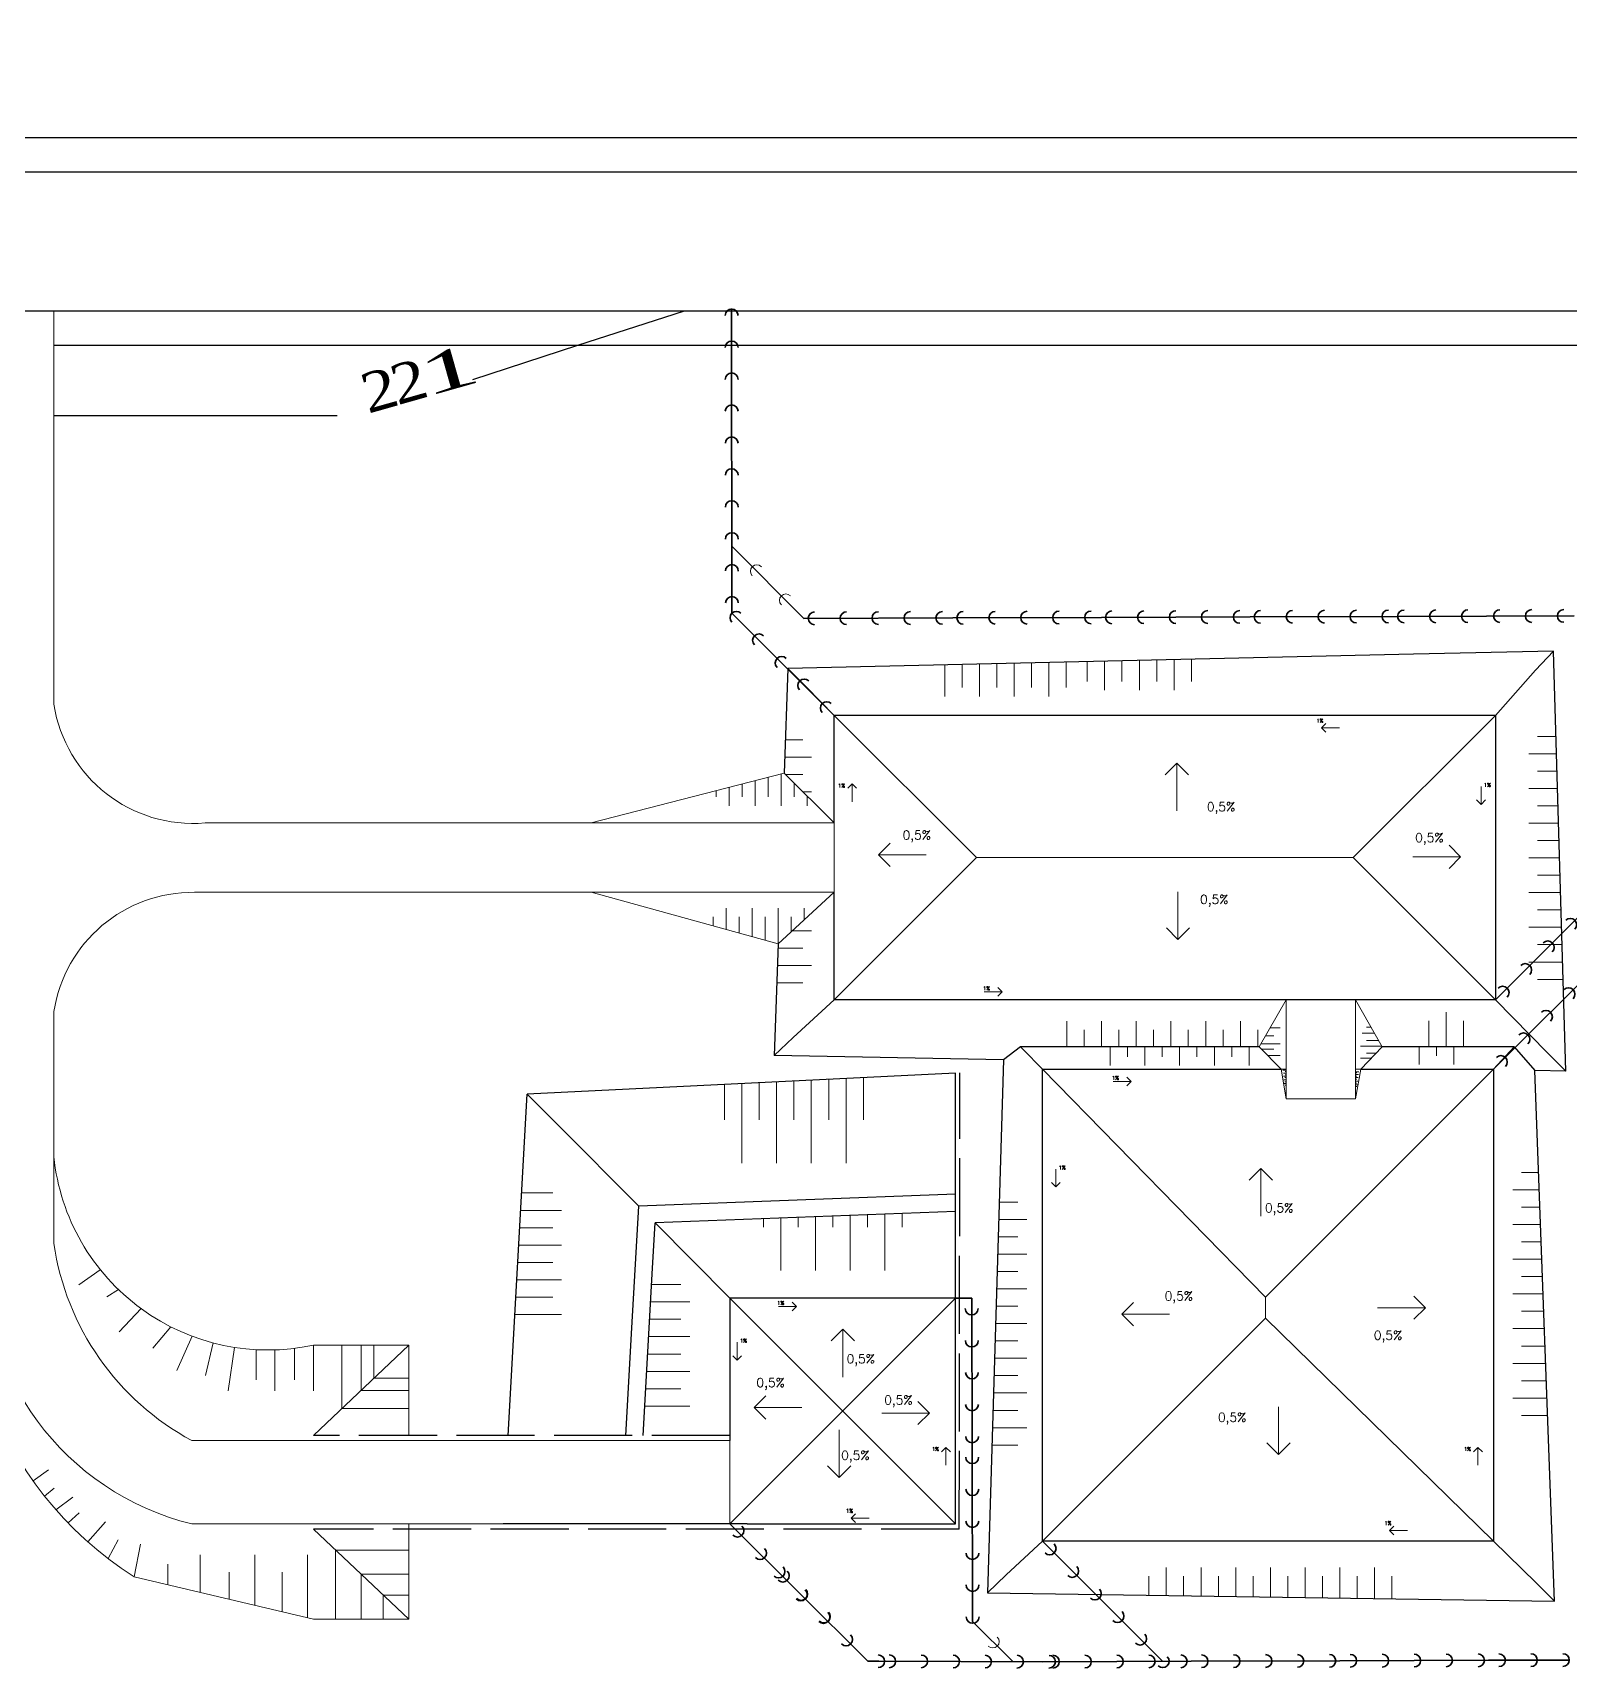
# Model space of a CAD drawing. Header units: millimetres. Extents: x -3518363 to 3223740, y -1530229 to 774657.
# Drawn here: x -2581483 to -2492962, y 197709 to 292089 of the extents above; entities that cross this region are included whole.
import ezdxf

# ---------------------------------------------------------------- set-up
doc = ezdxf.new("R2010")
doc.units = ezdxf.units.MM
doc.header["$LTSCALE"] = 15
doc.header["$MEASUREMENT"] = 0
doc.linetypes.add('ACAD_ISO02W100', pattern=[15, 12, -3])
doc.layers.get('0').update_dxf_attribs({"linetype": 'CONTINUOUS'})
for name, color, linetype, lineweight in [('cesty', 7, 'CONTINUOUS', 15), ('ODVODNENÍ', 7, 'CONTINUOUS', 35), ('pažení', 220, 'ACAD_ISO02W100', 30), ('texty', 255, 'CONTINUOUS', 15)]:
    doc.layers.add(name, color=color, linetype=linetype, lineweight=lineweight)
for name, color, linetype in [('HRANICE ZEMINY', 200, 'CONTINUOUS'), ('objekt 1', 40, 'CONTINUOUS'), ('objekt 2', 70, 'CONTINUOUS'), ('objekt 3', 150, 'CONTINUOUS')]:
    doc.layers.add(name, color=color, linetype=linetype)
doc.layers.add('svahovaní', color=7, linetype='CONTINUOUS', lineweight=15, true_color=0xe3331c)
doc.styles.add('romans', font='romans.shx')
doc.styles.add('TIMESNEWROMAN', font='times.ttf')

# ---------------------------------------------------------------- blocks, each defined once
blk = doc.blocks.new('*U7')
at = {"layer": 'ODVODNENÍ', "linetype": 'Continuous', "ltscale": 0.2}
blk.add_arc((593, 0), 368, 269.81549, 89.81549, dxfattribs=at)
blk = doc.blocks.new('*U8')
at = {"layer": 'ODVODNENÍ', "color": 0, "linetype": 'ByBlock', "lineweight": -2, "transparency": 16777216, "rotation": 270.1845111334615}
for p in [(-2527389, 219147), (-2527383, 217306), (-2527377, 215465), (-2527371, 213624), (-2527365, 211783)]:
    blk.add_blockref('*U7', p, dxfattribs=at)
blk = doc.blocks.new('*U9')
at = {"layer": 'ODVODNENÍ', "linetype": 'Continuous', "ltscale": 0.2}
blk.add_arc((593, 0), 368, 269.81549, 89.81549, dxfattribs=at)
blk = doc.blocks.new('*U10')
at = {"layer": 'ODVODNENÍ', "color": 0, "linetype": 'ByBlock', "lineweight": -2, "transparency": 16777216, "rotation": 270.1570427994578}
for p in [(-2527361, 210580), (-2527356, 208740), (-2527351, 206899), (-2527346, 205058), (-2527341, 203217), (-2527336, 201376)]:
    blk.add_blockref('*U9', p, dxfattribs=at)
blk = doc.blocks.new('*U11')
at = {"layer": 'ODVODNENÍ', "linetype": 'Continuous', "ltscale": 0.2}
blk.add_arc((593, 0), 368, 269.81549, 89.81549, dxfattribs=at)
blk = doc.blocks.new('*U12')
at = {"layer": 'ODVODNENÍ', "color": 0, "linetype": 'ByBlock', "lineweight": -2, "transparency": 16777216, "rotation": 315.0873345040972}
for p in [(-2523318, 205147), (-2522014, 203847), (-2520710, 202547), (-2519407, 201248), (-2518103, 199948), (-2516800, 198648)]:
    blk.add_blockref('*U11', p, dxfattribs=at)
blk = doc.blocks.new('*U13')
at = {"layer": 'ODVODNENÍ', "linetype": 'Continuous', "ltscale": 0.2}
blk.add_arc((593, 0), 368, 269.81549, 89.81549, dxfattribs=at)
blk = doc.blocks.new('*U14')
at = {"layer": 'ODVODNENÍ', "color": 0, "linetype": 'ByBlock', "lineweight": -2, "transparency": 16777216, "rotation": 270.1845111334615}
for p in [(-522223, 1007013), (-522217, 1005172), (-522211, 1003331), (-522205, 1001491), (-522199, 999650)]:
    blk.add_blockref('*U13', p, dxfattribs=at)
blk = doc.blocks.new('*U15')
at = {"layer": 'ODVODNENÍ', "linetype": 'Continuous', "ltscale": 0.2}
blk.add_arc((593, 0), 368, 269.81549, 89.81549, dxfattribs=at)
blk = doc.blocks.new('*U16')
at = {"layer": 'ODVODNENÍ', "color": 0, "linetype": 'ByBlock', "lineweight": -2, "transparency": 16777216, "rotation": 270.1845111334614}
blk.add_blockref('*U15', (-522205, 1001381), dxfattribs=at)
blk = doc.blocks.new('*U17')
at = {"layer": 'ODVODNENÍ', "linetype": 'Continuous', "ltscale": 0.2}
blk.add_arc((593, 0), 368, 269.81549, 89.81549, dxfattribs=at)
blk = doc.blocks.new('*U18')
at = {"layer": 'ODVODNENÍ', "color": 0, "linetype": 'ByBlock', "lineweight": -2, "transparency": 16777216, "rotation": 269.8324127750998}
for p in [(-522223, 1007013), (-522228, 1005172), (-522234, 1003331), (-522239, 1001491), (-522244, 999650), (-522250, 997809)]:
    blk.add_blockref('*U17', p, dxfattribs=at)
blk = doc.blocks.new('*U19')
at = {"layer": 'ODVODNENÍ', "linetype": 'Continuous', "ltscale": 0.2}
blk.add_arc((593, 0), 368, 269.81549, 89.81549, dxfattribs=at)
blk = doc.blocks.new('*U20')
at = {"layer": 'ODVODNENÍ', "color": 0, "linetype": 'ByBlock', "lineweight": -2, "transparency": 16777216, "rotation": 270.1845111334615}
for p in [(-522223, 1007013), (-522217, 1005172), (-522211, 1003331), (-522205, 1001491), (-522199, 999650)]:
    blk.add_blockref('*U19', p, dxfattribs=at)
blk = doc.blocks.new('*U21')
at = {"layer": 'ODVODNENÍ', "linetype": 'Continuous', "ltscale": 0.2}
blk.add_arc((593, 0), 368, 269.81549, 89.81549, dxfattribs=at)
blk = doc.blocks.new('*U22')
at = {"layer": 'ODVODNENÍ', "color": 0, "linetype": 'ByBlock', "lineweight": -2, "transparency": 16777216, "rotation": 270.1845111334615}
for p in [(-522223, 1007013), (-522217, 1005172), (-522211, 1003331), (-522205, 1001491), (-522199, 999650)]:
    blk.add_blockref('*U21', p, dxfattribs=at)
blk = doc.blocks.new('*U23')
at = {"layer": 'ODVODNENÍ', "linetype": 'Continuous', "ltscale": 0.2}
blk.add_arc((593, 0), 368, 269.81549, 89.81549, dxfattribs=at)
blk = doc.blocks.new('*U24')
at = {"layer": 'ODVODNENÍ', "color": 0, "linetype": 'ByBlock', "lineweight": -2, "transparency": 16777216, "rotation": 270.1845111334615}
for p in [(-522223, 1007013), (-522217, 1005172), (-522211, 1003331)]:
    blk.add_blockref('*U23', p, dxfattribs=at)
blk = doc.blocks.new('*U25')
at = {"layer": 'ODVODNENÍ', "linetype": 'Continuous', "ltscale": 0.2}
blk.add_arc((593, 0), 368, 269.81549, 89.81549, dxfattribs=at)
blk = doc.blocks.new('*U26')
at = {"layer": 'ODVODNENÍ', "color": 0, "linetype": 'ByBlock', "lineweight": -2, "transparency": 16777216, "rotation": 270.1845111334611}
for p in [(-522228, 1008550), (-522222, 1006709), (-522216, 1004868), (-522210, 1003027), (-522204, 1001186), (-522198, 999345)]:
    blk.add_blockref('*U25', p, dxfattribs=at)
blk = doc.blocks.new('*U27')
at = {"layer": 'ODVODNENÍ', "linetype": 'Continuous', "ltscale": 0.2}
blk.add_arc((593, 0), 368, 269.81549, 89.81549, dxfattribs=at)
blk = doc.blocks.new('*U28')
at = {"layer": 'ODVODNENÍ', "color": 0, "linetype": 'ByBlock', "lineweight": -2, "transparency": 16777216, "rotation": 270.1845111334615}
for p in [(-522223, 1007013), (-522217, 1005172), (-522211, 1003331), (-522205, 1001491), (-522199, 999650)]:
    blk.add_blockref('*U27', p, dxfattribs=at)
blk = doc.blocks.new('*U29')
at = {"layer": 'ODVODNENÍ', "linetype": 'Continuous', "ltscale": 0.2}
blk.add_arc((593, 0), 368, 269.81549, 89.81549, dxfattribs=at)
blk = doc.blocks.new('*U30')
at = {"layer": 'ODVODNENÍ', "color": 0, "linetype": 'ByBlock', "lineweight": -2, "transparency": 16777216, "rotation": 270.1845111334615}
for p in [(-522223, 1007013), (-522217, 1005172), (-522211, 1003331), (-522205, 1001491), (-522199, 999650)]:
    blk.add_blockref('*U29', p, dxfattribs=at)
blk = doc.blocks.new('*U31')
at = {"layer": 'ODVODNENÍ', "linetype": 'Continuous', "ltscale": 0.2}
blk.add_arc((593, 0), 368, 269.81549, 89.81549, dxfattribs=at)
blk = doc.blocks.new('*U32')
at = {"layer": 'ODVODNENÍ', "color": 0, "linetype": 'ByBlock', "lineweight": -2, "transparency": 16777216, "rotation": 270.1845111334615}
for p in [(-522223, 1007013), (-522217, 1005172), (-522211, 1003331), (-522205, 1001491), (-522199, 999650)]:
    blk.add_blockref('*U31', p, dxfattribs=at)
blk = doc.blocks.new('*U33')
at = {"layer": 'ODVODNENÍ', "linetype": 'Continuous', "ltscale": 0.2}
blk.add_arc((593, 0), 368, 269.81549, 89.81549, dxfattribs=at)
blk = doc.blocks.new('*U34')
at = {"layer": 'ODVODNENÍ', "color": 0, "linetype": 'ByBlock', "lineweight": -2, "transparency": 16777216, "rotation": 270.1845111334615}
for p in [(-522223, 1007013), (-522217, 1005172), (-522211, 1003331), (-522205, 1001491), (-522199, 999650)]:
    blk.add_blockref('*U33', p, dxfattribs=at)
blk = doc.blocks.new('*U47')
at = {"layer": 'ODVODNENÍ', "linetype": 'Continuous', "ltscale": 0.2}
blk.add_arc((593, 0), 368, 269.81549, 89.81549, dxfattribs=at)
blk = doc.blocks.new('*U48')
at = {"layer": 'ODVODNENÍ', "color": 0, "linetype": 'ByBlock', "lineweight": -2, "transparency": 16777216, "rotation": 270.1845111334607}
for p in [(-529699, 1021147), (-529693, 1019306), (-529687, 1017465)]:
    blk.add_blockref('*U47', p, dxfattribs=at)
blk = doc.blocks.new('*U49')
at = {"layer": 'ODVODNENÍ', "linetype": 'Continuous', "ltscale": 0.2}
blk.add_arc((593, 0), 368, 269.81549, 89.81549, dxfattribs=at)
blk = doc.blocks.new('*U50')
at = {"layer": 'ODVODNENÍ', "color": 0, "linetype": 'ByBlock', "lineweight": -2, "transparency": 16777216, "rotation": 315.0726321089278}
for p in [(-472169, 1047557), (-470865, 1046257), (-469562, 1044957), (-468259, 1043657), (-466956, 1042357), (-465652, 1041057), (-464349, 1039756)]:
    blk.add_blockref('*U49', p, dxfattribs=at)
blk = doc.blocks.new('*U51')
at = {"layer": 'ODVODNENÍ', "linetype": 'Continuous', "ltscale": 0.2}
blk.add_arc((593, 0), 368, 269.81549, 89.81549, dxfattribs=at)
blk = doc.blocks.new('*U52')
at = {"layer": 'ODVODNENÍ', "color": 0, "linetype": 'ByBlock', "lineweight": -2, "transparency": 16777216, "rotation": 270.0736255085151}
for p in [(-472169, 1047557), (-472166, 1045716), (-472164, 1043875), (-472162, 1042034), (-472159, 1040193), (-472157, 1038352), (-472155, 1036512)]:
    blk.add_blockref('*U51', p, dxfattribs=at)
blk = doc.blocks.new('*U53')
at = {"layer": 'ODVODNENÍ', "linetype": 'Continuous', "ltscale": 0.2}
blk.add_arc((593, 0), 368, 269.81549, 89.81549, dxfattribs=at)
blk = doc.blocks.new('*U54')
at = {"layer": 'ODVODNENÍ', "color": 0, "linetype": 'ByBlock', "lineweight": -2, "transparency": 16777216, "rotation": 315}
for p in [(-530199, 1076907), (-528897, 1075605), (-527595, 1074303), (-526294, 1073002), (-524992, 1071700)]:
    blk.add_blockref('*U53', p, dxfattribs=at)
blk = doc.blocks.new('*U55')
at = {"layer": 'ODVODNENÍ', "linetype": 'Continuous', "ltscale": 0.2}
blk.add_arc((593, 0), 368, 269.81549, 89.81549, dxfattribs=at)
blk = doc.blocks.new('*U56')
at = {"layer": 'ODVODNENÍ', "color": 0, "linetype": 'ByBlock', "lineweight": -2, "transparency": 16777216, "rotation": 270.0487865608104}
for p in [(-530199, 1076907), (-530197, 1075066), (-530196, 1073225), (-530194, 1071384), (-530193, 1069543), (-530191, 1067702), (-530189, 1065862), (-530188, 1064021), (-530186, 1062180), (-530185, 1060339)]:
    blk.add_blockref('*U55', p, dxfattribs=at)
blk = doc.blocks.new('*U57')
at = {"layer": 'ODVODNENÍ', "linetype": 'Continuous', "ltscale": 0.2}
blk.add_arc((593, 0), 368, 269.81549, 89.81549, dxfattribs=at)
blk = doc.blocks.new('*U58')
at = {"layer": 'ODVODNENÍ', "color": 0, "linetype": 'ByBlock', "lineweight": -2, "transparency": 16777216, "rotation": 270.1845111334607}
for p in [(-529699, 1021147), (-529693, 1019306), (-529687, 1017465)]:
    blk.add_blockref('*U57', p, dxfattribs=at)
blk = doc.blocks.new('*U59')
at = {"layer": 'ODVODNENÍ', "linetype": 'Continuous', "ltscale": 0.2}
blk.add_arc((593, 0), 368, 269.81549, 89.81549, dxfattribs=at)
blk = doc.blocks.new('*U60')
at = {"layer": 'ODVODNENÍ', "color": 0, "linetype": 'ByBlock', "lineweight": -2, "transparency": 16777216, "rotation": 270.1845111334607}
for p in [(-529699, 1021147), (-529693, 1019306), (-529687, 1017465)]:
    blk.add_blockref('*U59', p, dxfattribs=at)

msp = doc.modelspace()

# ---------------------------------------------------------------- linework, layer by layer
for p, q in [((-2628141.408, 276066.256), (-2479846.69, 276066.256)), ((-2580267.809, 274085.909), (-2505267.809, 274085.909)), ((-2505267.809, 274085.909), (-2479846.69, 274085.909)), ((-2566133.329, 270022.344), (-2563947.227, 270022.344))]:
    msp.add_line(p, q)
at = {"elevation": 0}
for points in [[(-2632204.98, 292089.084), (-2632204.98, 288025.518), (-2631664.887, 286045.171), (-2630224.633, 284630.641), (-2628141.408, 284064.824), (-2479949.561, 284064.824), (-2477969.214, 284630.641), (-2476528.953, 286045.171), (-2475988.867, 288025.518), (-2475988.867, 292089.084), (-2475885.983, 292089.084)], [(-2630224.633, 292089.084), (-2630224.633, 288025.518), (-2629581.663, 286713.86), (-2628141.408, 286045.171), (-2479949.561, 286045.171), (-2478637.902, 286713.86), (-2477969.214, 288025.518), (-2477969.214, 292089.084), (-2477866.33, 292089.084)], [(-2556128.709, 272105.562), (-2550084.797, 274085.909), (-2543927.67, 276066.256)], [(-2580267.809, 270022.344), (-2566030.458, 270022.344)]]:
    msp.add_lwpolyline(points, dxfattribs=at)
at = {"layer": 'cesty', "linetype": 'ByBlock', "extrusion": (1.93959e-16, -3.39308e-16, -1)}
for p, q in [((-2580267.809, 253385.277), (-2580267.809, 276066.256)), ((-2538186.968, 249415.767), (-2549317.809, 246546.607)), ((-2535317.809, 246546.607), (-2538186.968, 249415.767)), ((-2549317.809, 246546.607), (-2571549.442, 246546.607)), ((-2535317.809, 246546.607), (-2549317.809, 246546.607)), ((-2535317.809, 246546.607), (-2535317.809, 242546.607)), ((-2549317.809, 242546.607), (-2572157.809, 242546.607)), ((-2549317.809, 242546.607), (-2535317.809, 242546.607)), ((-2538537.741, 239582.13), (-2549317.809, 242546.607)), ((-2535317.809, 242546.607), (-2538537.741, 239582.13)), ((-2510832.427, 233635.939), (-2509267.809, 236346.607)), ((-2507267.809, 236346.607), (-2509267.809, 236346.607)), ((-2509267.809, 236346.607), (-2509267.809, 230646.607)), ((-2505267.809, 236346.607), (-2507267.809, 236346.607)), ((-2505267.809, 230646.607), (-2505267.809, 236346.607)), ((-2503747.918, 233635.939), (-2505267.809, 236346.607)), ((-2580267.809, 227306.607), (-2580267.809, 235677.937)), ((-2509557.809, 232346.607), (-2510832.427, 233635.939)), ((-2504977.809, 232346.607), (-2503747.918, 233635.939)), ((-2509557.809, 232346.607), (-2509267.809, 230646.607)), ((-2509557.809, 232346.607), (-2509267.809, 232346.607)), ((-2504977.809, 232346.607), (-2505267.809, 230646.607)), ((-2504977.809, 232346.607), (-2505267.809, 232346.607)), ((-2509267.809, 230646.607), (-2505267.809, 230646.607)), ((-2580267.809, 222306.607), (-2580267.809, 227306.607)), ((-2565317.809, 216446.607), (-2559817.809, 216446.607)), ((-2559817.809, 216446.607), (-2565317.809, 211236.607)), ((-2559817.809, 216446.607), (-2559817.809, 211236.607)), ((-2541317.809, 210946.607), (-2572317.809, 210946.607)), ((-2541317.809, 206146.607), (-2541317.809, 210946.607)), ((-2551887.809, 206146.607), (-2572317.809, 206146.607)), ((-2559817.809, 200646.607), (-2565317.809, 205846.607)), ((-2559817.809, 200646.607), (-2559817.809, 206146.607)), ((-2565317.809, 200646.607), (-2575639.016, 203094.5)), ((-2565317.809, 200646.607), (-2559817.809, 200646.607))]:
    msp.add_line(p, q, dxfattribs=at)
at = {"layer": 'cesty', "linetype": 'ByBlock', "lineweight": 20, "ltscale": 5}
for p, q in [((-2537049.906, 258337.122), (-2541207.184, 262494.4)), ((-2535317.809, 252746.607), (-2541203.896, 258632.694))]:
    msp.add_line(p, q, dxfattribs=at)
for centre, start, end in [((-2539766.392, 261053.608), 45, 225), ((-2538091.392, 259378.608), 45, 225), ((-2526174.558, 199360.188), 225, 45)]:
    msp.add_arc(centre, 368.169, start, end, dxfattribs=at)
at = {"layer": 'cesty', "linetype": 'ByBlock', "extrusion": (1.93959e-16, -3.39308e-16, -1)}
for centre, radius, start, end in [((2572252.809, 254626.607), 8110.556, 265.02492317, 351.19621357), ((2572252.809, 234436.607), 8110.556, 8.80378643, 90.67112826), ((2564444.568, 220727.649), 20886.445, 302.40952398, 18.36002891), ((2567929.363, 228571.682), 12403.131, 257.84505831, 354.14585679), ((2568583.661, 221406.33), 15709.964, 283.75041491, 3.28520099), ((2564997.694, 224531.199), 15431.306, 298.31819504, 351.71130566)]:
    msp.add_arc(centre, radius, start, end, dxfattribs=at)
at = {"layer": 'HRANICE ZEMINY', "linetype": 'ByBlock', "lineweight": 20, "ltscale": 5}
for p, q in [((-2535317.809, 252746.607), (-2527117.809, 244546.607)), ((-2507235.182, 252020.048), (-2506983.657, 252271.572)), ((-2506202.806, 252020.048), (-2507235.182, 252020.048)), ((-2507235.182, 252020.048), (-2506983.657, 251768.524)), ((-2497217.809, 252746.607), (-2505417.809, 244546.607)), ((-2515573.994, 249990), (-2516243.994, 249320)), ((-2515573.994, 247240), (-2515573.994, 249990)), ((-2515573.994, 249990), (-2514903.994, 249320)), ((-2534278.994, 248796.188), (-2534530.518, 248544.664)), ((-2534278.994, 247763.812), (-2534278.994, 248796.188)), ((-2534278.994, 248796.188), (-2534027.469, 248544.664)), ((-2498043.97, 248648.836), (-2498043.97, 247616.46)), ((-2498043.97, 247616.46), (-2498295.494, 247867.984)), ((-2498043.97, 247616.46), (-2497792.446, 247867.984)), ((-2535317.809, 236346.607), (-2527117.809, 244546.607)), ((-2532758.994, 244705), (-2532088.994, 245375)), ((-2530008.994, 244705), (-2532758.994, 244705)), ((-2532758.994, 244705), (-2532088.994, 244035)), ((-2527117.809, 244546.607), (-2505417.809, 244546.607)), ((-2497217.809, 236346.607), (-2505417.809, 244546.607)), ((-2501968.994, 244595), (-2499218.994, 244595)), ((-2499218.994, 244595), (-2499888.994, 245265)), ((-2499218.994, 244595), (-2499888.994, 243925)), ((-2515503.994, 242570), (-2515503.994, 239820)), ((-2515503.994, 239820), (-2516173.994, 240490)), ((-2515503.994, 239820), (-2514833.994, 240490)), ((-2525628.994, 236810), (-2525880.518, 237061.524)), ((-2526661.37, 236810), (-2525628.994, 236810)), ((-2525628.994, 236810), (-2525880.518, 236558.476)), ((-2523317.809, 232346.607), (-2510457.972, 219206.445)), ((-2497317.809, 232346.607), (-2510457.972, 219206.445)), ((-2519231.37, 231650), (-2518198.994, 231650)), ((-2518198.994, 231650), (-2518450.518, 231901.524)), ((-2518198.994, 231650), (-2518450.518, 231398.476)), ((-2522543.97, 226598.836), (-2522543.97, 225566.46)), ((-2510723.994, 226630), (-2511393.994, 225960)), ((-2510723.994, 223880), (-2510723.994, 226630)), ((-2510723.994, 226630), (-2510053.994, 225960)), ((-2522543.97, 225566.46), (-2522795.494, 225817.984)), ((-2522543.97, 225566.46), (-2522292.446, 225817.984)), ((-2541317.809, 219146.607), (-2528317.809, 206146.607)), ((-2541317.809, 206146.607), (-2528317.809, 219146.607)), ((-2510457.972, 219206.445), (-2510457.972, 218006.445)), ((-2501248.994, 218605), (-2501918.994, 219275)), ((-2538521.37, 218680), (-2537488.994, 218680)), ((-2537488.994, 218680), (-2537740.518, 218931.524)), ((-2537488.994, 218680), (-2537740.518, 218428.476)), ((-2518738.994, 218235), (-2518068.994, 218905)), ((-2515988.994, 218235), (-2518738.994, 218235)), ((-2518738.994, 218235), (-2518068.994, 217565)), ((-2503998.994, 218605), (-2501248.994, 218605)), ((-2501248.994, 218605), (-2501918.994, 217935)), ((-2534813.994, 217360), (-2535483.994, 216690)), ((-2534813.994, 214610), (-2534813.994, 217360)), ((-2534813.994, 217360), (-2534143.994, 216690)), ((-2523317.809, 205146.607), (-2510457.972, 218006.445)), ((-2497317.809, 205146.607), (-2510457.972, 218006.445)), ((-2540903.97, 216618.836), (-2540903.97, 215586.46)), ((-2540903.97, 215586.46), (-2541155.494, 215837.984)), ((-2540903.97, 215586.46), (-2540652.446, 215837.984)), ((-2539917.809, 212855), (-2539247.809, 213525)), ((-2537167.809, 212855), (-2539917.809, 212855)), ((-2539917.809, 212855), (-2539247.809, 212185)), ((-2532568.994, 212535), (-2529818.994, 212535)), ((-2529818.994, 212535), (-2530488.994, 213205)), ((-2529818.994, 212535), (-2530488.994, 211865)), ((-2509713.994, 212890), (-2509713.994, 210140)), ((-2535023.994, 211570), (-2535023.994, 208820)), ((-2528868.994, 210556.236), (-2529120.518, 210304.711)), ((-2528868.994, 209523.86), (-2528868.994, 210556.236)), ((-2528868.994, 210556.236), (-2528617.469, 210304.711)), ((-2509713.994, 210140), (-2510383.994, 210810)), ((-2509713.994, 210140), (-2509043.994, 210810)), ((-2498218.994, 210556.236), (-2498470.518, 210304.711)), ((-2498218.994, 209523.86), (-2498218.994, 210556.236)), ((-2498218.994, 210556.236), (-2497967.469, 210304.711)), ((-2535023.994, 208820), (-2535693.994, 209490)), ((-2535023.994, 208820), (-2534353.994, 209490)), ((-2534335.182, 206480.048), (-2534083.657, 206731.572)), ((-2533302.806, 206480.048), (-2534335.182, 206480.048)), ((-2534335.182, 206480.048), (-2534083.657, 206228.524)), ((-2503315.182, 205770.048), (-2503063.657, 206021.572)), ((-2502282.806, 205770.048), (-2503315.182, 205770.048)), ((-2503315.182, 205770.048), (-2503063.657, 205518.524))]:
    msp.add_line(p, q, dxfattribs=at)
at = {"layer": 'objekt 1', "linetype": 'ByBlock', "extrusion": (1.93959e-16, -3.39308e-16, -1)}
for p, q in [((-2501935.613, 256263.328), (-2537971.539, 255455.17)), ((-2493866.62, 256444.287), (-2501935.613, 256263.328)), ((-2494898.329, 255355.445), (-2493866.62, 256444.287)), ((-2493156.667, 232237.143), (-2493866.62, 256444.287)), ((-2537971.539, 255455.17), (-2538186.968, 249415.767)), ((-2536918.808, 254386.64), (-2537971.539, 255455.17)), ((-2538537.741, 239582.13), (-2538767.358, 233144.97)), ((-2537676.751, 234174.813), (-2538767.358, 233144.97)), ((-2525548.812, 232881.87), (-2538767.358, 233144.97)), ((-2524581.016, 233635.939), (-2525548.812, 232881.87)), ((-2510832.427, 233635.939), (-2524581.016, 233635.939)), ((-2496134.021, 233635.939), (-2503747.918, 233635.939)), ((-2496134.021, 233635.939), (-2494943.398, 232272.706)), ((-2494222.65, 233292.453), (-2493156.667, 232237.143)), ((-2493156.667, 232237.143), (-2494943.398, 232272.706))]:
    msp.add_line(p, q, dxfattribs=at)
at = {"layer": 'objekt 1', "extrusion": (1.93959e-16, -3.39308e-16, -1)}
for p, q in [((-2497217.809, 252746.607), (-2494898.329, 255355.445)), ((-2535317.809, 252746.607), (-2536918.808, 254386.64)), ((-2497217.809, 252746.607), (-2535317.809, 252746.607)), ((-2535317.809, 246546.607), (-2535317.809, 252746.607)), ((-2497217.809, 252746.607), (-2497217.809, 236346.607)), ((-2535317.809, 236346.607), (-2535317.809, 242546.607)), ((-2535317.809, 236346.607), (-2537676.751, 234174.813)), ((-2509267.809, 236346.607), (-2535317.809, 236346.607)), ((-2497217.809, 236346.607), (-2509267.809, 236346.607)), ((-2497217.809, 236346.607), (-2494222.65, 233292.453))]:
    msp.add_line(p, q, dxfattribs=at)
at = {"layer": 'objekt 2', "linetype": 'ByBlock', "extrusion": (1.93959e-16, -3.39308e-16, -1)}
for p, q in [((-2524443.321, 233496.654), (-2524581.016, 233635.939)), ((-2525548.812, 232881.87), (-2526478.978, 202174.276)), ((-2493805.843, 201684.772), (-2494943.398, 232272.706)), ((-2525393.985, 203210.032), (-2526478.978, 202174.276)), ((-2526478.978, 202174.276), (-2493805.843, 201684.772)), ((-2494872.412, 202739.491), (-2493805.843, 201684.772))]:
    msp.add_line(p, q, dxfattribs=at)
at = {"layer": 'objekt 2', "extrusion": (1.93959e-16, -3.39308e-16, -1)}
for p, q in [((-2523317.809, 232346.607), (-2524443.321, 233496.654)), ((-2497317.809, 232346.607), (-2496134.021, 233635.939)), ((-2523317.809, 205146.607), (-2523317.809, 232346.607)), ((-2523317.809, 232346.607), (-2509557.809, 232346.607)), ((-2504977.809, 232346.607), (-2497317.809, 232346.607)), ((-2497317.809, 232346.607), (-2497317.809, 205146.607)), ((-2523317.809, 205146.607), (-2525393.985, 203210.032)), ((-2497317.809, 205146.607), (-2523317.809, 205146.607)), ((-2497317.809, 205146.607), (-2494872.412, 202739.491))]:
    msp.add_line(p, q, dxfattribs=at)
at = {"layer": 'objekt 3', "linetype": 'ByBlock', "extrusion": (1.93959e-16, -3.39308e-16, -1)}
for p, q in [((-2528317.809, 232126.607), (-2552989.573, 230916.214)), ((-2528317.809, 231126.607), (-2528317.809, 232126.607)), ((-2554100.48, 211236.607), (-2552989.573, 230916.214)), ((-2552285.19, 230206.393), (-2552989.573, 230916.214)), ((-2528317.809, 229626.607), (-2528317.809, 231126.607)), ((-2551228.617, 229141.662), (-2552285.19, 230206.393)), ((-2528317.809, 225146.607), (-2546571.97, 224449.059)), ((-2546967.013, 217450.917), (-2546571.97, 224449.059)), ((-2528317.809, 224146.607), (-2545625.794, 223495.577)), ((-2545773.213, 220884.065), (-2545625.794, 223495.577)), ((-2546317.809, 211236.607), (-2545773.213, 220884.065)), ((-2547317.809, 211236.607), (-2546967.013, 217450.917)), ((-2551887.809, 206146.607), (-2554387.809, 206146.607))]:
    msp.add_line(p, q, dxfattribs=at)
at = {"layer": 'objekt 3', "extrusion": (1.93959e-16, -3.39308e-16, -1)}
for p, q in [((-2528317.809, 218146.607), (-2528317.809, 229626.607)), ((-2546571.97, 224449.059), (-2551228.617, 229141.662)), ((-2541317.809, 219146.607), (-2545625.794, 223495.577)), ((-2528317.809, 219146.607), (-2541317.809, 219146.607)), ((-2541317.809, 219146.607), (-2541317.809, 210946.607)), ((-2528317.809, 206146.607), (-2528317.809, 218146.607)), ((-2540317.809, 206146.607), (-2551887.809, 206146.607)), ((-2540317.809, 206146.607), (-2528317.809, 206146.607))]:
    msp.add_line(p, q, dxfattribs=at)
at = {"layer": 'ODVODNENÍ', "linetype": 'Continuous', "ltscale": 0.2}
for p, q in [((-2541203.896, 258632.694), (-2541218.846, 276190.624)), ((-2535317.809, 252746.607), (-2540908.323, 258337.122)), ((-2528483.724, 258364.708), (-2537049.906, 258337.122)), ((-2519917.541, 258392.294), (-2528483.724, 258364.708)), ((-2511351.359, 258419.88), (-2519917.541, 258392.294)), ((-2502785.176, 258447.466), (-2511351.359, 258419.88)), ((-2492682.49, 258480), (-2502785.176, 258447.466)), ((-2497217.809, 236346.607), (-2489001.597, 244583.963)), ((-2497317.809, 232346.607), (-2488989.078, 240696.482)), ((-2527388.994, 219146.607), (-2527361.408, 210580.425)), ((-2527361.408, 210580.425), (-2527333.822, 200515.923)), ((-2541317.809, 206146.607), (-2533370.481, 198224.977)), ((-2523317.809, 205146.607), (-2516371.823, 198221.764)), ((-2527333.822, 200515.923), (-2525015.294, 198204.453)), ((-2533370.481, 198224.977), (-2532733.456, 198227.028)), ((-2532733.456, 198227.028), (-2523302.858, 198199.444)), ((-2523302.858, 198199.444), (-2514736.676, 198227.03)), ((-2514736.676, 198227.03), (-2506170.494, 198254.616)), ((-2506170.494, 198254.616), (-2497604.311, 198282.202)), ((-2497604.311, 198282.202), (-2492961.836, 198297.152))]:
    msp.add_line(p, q, dxfattribs=at)
at = {"layer": 'ODVODNENÍ', "linetype": 'Continuous'}
msp.add_line((-2527388.994, 219146.607), (-2528317.809, 219146.607), dxfattribs=at)
at = {"layer": 'pažení', "linetype": 'ACAD_ISO02W100', "ltscale": 25, "extrusion": (1.93959e-16, -3.39308e-16, -1)}
for p, q in [((-2528107.809, 205846.607), (-2528064.494, 232139.035)), ((-2541317.809, 211236.607), (-2565317.809, 211236.607)), ((-2528107.809, 205846.607), (-2565317.809, 205846.607))]:
    msp.add_line(p, q, dxfattribs=at)
at = {"layer": 'svahovaní', "color": 0, "extrusion": (1.93959e-16, -3.39308e-16, -1)}
for p, q in [((-2523938.395, 255773.029), (-2523938.395, 254342.196)), ((-2522938.395, 255796.085), (-2522938.395, 253842.196)), ((-2521938.395, 255819.14), (-2521938.395, 254342.196)), ((-2520728.942, 255847.025), (-2520728.942, 254692.858)), ((-2519728.942, 255870.08), (-2519728.942, 254192.858)), ((-2518728.942, 255893.136), (-2518728.942, 254692.858)), ((-2517728.942, 255916.192), (-2517728.942, 254192.858)), ((-2516728.942, 255939.247), (-2516728.942, 254692.858)), ((-2515728.942, 255962.303), (-2515728.942, 254192.858)), ((-2514728.942, 255985.358), (-2514728.942, 254692.858)), ((-2528938.395, 255657.751), (-2528938.395, 253842.196)), ((-2527938.395, 255680.807), (-2527938.395, 254342.196)), ((-2526938.395, 255703.862), (-2526938.395, 253842.196)), ((-2525938.395, 255726.918), (-2525938.395, 254342.196)), ((-2524938.395, 255749.974), (-2524938.395, 253842.196)), ((-2538096.552, 251335.124), (-2537121.552, 251335.124)), ((-2493722.479, 251529.529), (-2494793.729, 251529.529)), ((-2538134.052, 250335.124), (-2536621.552, 250335.124)), ((-2493691.854, 250529.529), (-2495293.729, 250529.529)), ((-2539107.809, 249178.405), (-2539107.809, 248047.36)), ((-2538357.809, 249371.73), (-2538357.809, 247537.36)), ((-2538106.325, 249335.124), (-2537121.552, 249335.124)), ((-2493661.229, 249529.529), (-2494793.729, 249529.529)), ((-2542103.754, 248406.15), (-2542107.809, 248047.36)), ((-2541357.809, 248598.43), (-2541357.809, 247537.36)), ((-2540607.809, 248791.755), (-2540607.809, 248047.36)), ((-2539857.809, 248985.08), (-2539857.809, 247537.36)), ((-2537607.809, 248836.607), (-2537607.809, 248047.36)), ((-2537106.325, 248335.124), (-2536621.552, 248335.124)), ((-2493630.604, 248529.529), (-2495293.729, 248529.529)), ((-2536857.809, 248086.607), (-2536857.809, 247537.36)), ((-2493599.979, 247529.529), (-2494793.729, 247529.529)), ((-2493569.354, 246529.529), (-2495293.729, 246529.529)), ((-2493538.729, 245529.529), (-2494793.729, 245529.529)), ((-2493508.104, 244529.529), (-2495293.729, 244529.529)), ((-2493477.479, 243529.529), (-2494793.729, 243529.529)), ((-2541537.741, 240409.248), (-2541537.741, 241639.871)), ((-2540037.741, 239995.689), (-2540037.741, 241639.871)), ((-2538537.741, 239582.13), (-2538537.741, 241639.871)), ((-2537037.741, 240963.127), (-2537037.741, 241639.871)), ((-2493446.854, 242529.529), (-2495293.729, 242529.529)), ((-2542288.364, 240616.199), (-2542287.741, 241129.871)), ((-2540787.741, 240202.469), (-2540787.741, 241129.871)), ((-2539287.741, 239788.909), (-2539287.741, 241129.871)), ((-2537787.741, 240272.628), (-2537787.741, 241129.871)), ((-2493416.229, 241529.529), (-2494793.729, 241529.529)), ((-2537719.86, 240335.124), (-2536621.552, 240335.124)), ((-2493385.604, 240529.529), (-2495293.729, 240529.529)), ((-2538546.552, 239335.124), (-2537121.552, 239335.124)), ((-2493354.979, 239529.529), (-2494793.729, 239529.529)), ((-2538584.052, 238335.124), (-2536621.552, 238335.124)), ((-2493324.354, 238529.529), (-2495293.729, 238529.529)), ((-2538621.552, 237335.124), (-2537121.552, 237335.124)), ((-2493293.729, 237529.529), (-2494793.729, 237529.529)), ((-2521907.809, 233635.939), (-2521907.809, 235125.939)), ((-2519907.809, 233635.939), (-2519907.809, 235125.939)), ((-2517907.809, 233635.939), (-2517907.809, 235125.939)), ((-2515907.809, 233635.939), (-2515907.809, 235125.939)), ((-2513907.809, 233635.939), (-2513907.809, 235125.939)), ((-2511907.809, 233635.939), (-2511907.809, 235125.939)), ((-2501047.809, 233635.939), (-2501047.809, 235135.939)), ((-2500047.809, 233635.939), (-2500047.809, 235635.939)), ((-2499047.809, 233635.939), (-2499047.809, 235135.939)), ((-2520907.809, 233635.939), (-2520907.809, 234625.939)), ((-2518907.809, 233635.939), (-2518907.809, 234625.939)), ((-2516907.809, 233635.939), (-2516907.809, 234625.939)), ((-2514907.809, 233635.939), (-2514907.809, 234625.939)), ((-2512907.809, 233635.939), (-2512907.809, 234625.939)), ((-2510907.809, 233635.939), (-2510907.809, 234625.939)), ((-2510467.091, 234268.877), (-2509977.809, 234268.877)), ((-2510192.957, 234743.807), (-2509617.809, 234743.807)), ((-2504192.82, 234429.405), (-2504887.809, 234429.405)), ((-2504637.809, 234766.607), (-2504381.892, 234766.607)), ((-2519407.809, 233635.939), (-2519407.809, 232567.409)), ((-2518407.809, 233635.939), (-2518407.809, 233067.409)), ((-2517407.809, 233635.939), (-2517407.809, 232567.409)), ((-2516407.809, 233635.939), (-2516407.809, 233067.409)), ((-2515407.809, 233635.939), (-2515407.809, 232567.409)), ((-2514407.809, 233635.939), (-2514407.809, 233067.409)), ((-2513407.809, 233635.939), (-2513407.809, 232567.409)), ((-2512407.809, 233635.939), (-2512407.809, 233067.409)), ((-2511407.809, 233635.939), (-2511407.809, 232567.409)), ((-2510731.721, 233810.41), (-2509617.809, 233810.41)), ((-2510706.172, 233508.226), (-2509977.809, 233506.607)), ((-2510348.135, 233146.056), (-2509617.809, 233146.056)), ((-2503776.683, 233687.239), (-2504987.809, 233686.607)), ((-2503955.755, 234006.607), (-2504637.809, 234006.607)), ((-2504089.544, 233277.802), (-2504637.809, 233277.802)), ((-2501607.809, 233635.939), (-2501607.809, 232615.939)), ((-2500607.809, 233635.939), (-2500607.809, 233115.939)), ((-2499607.809, 233635.939), (-2499607.809, 232615.939)), ((-2509267.809, 232286.607), (-2509457.809, 232286.607)), ((-2509267.809, 232216.607), (-2509327.809, 232216.607)), ((-2505267.809, 232206.607), (-2505077.809, 232206.607)), ((-2504362.864, 232991.273), (-2504987.809, 232991.273)), ((-2541627.809, 231473.621), (-2541627.809, 229435.941)), ((-2540627.809, 231522.681), (-2540627.809, 226935.941)), ((-2539627.809, 231571.74), (-2539627.809, 229435.941)), ((-2538627.809, 231620.8), (-2538627.809, 226935.941)), ((-2537627.809, 231669.86), (-2537627.809, 229435.941)), ((-2536627.809, 231718.92), (-2536627.809, 226935.941)), ((-2535627.809, 231767.98), (-2535627.809, 229435.941)), ((-2534627.809, 231817.04), (-2534627.809, 226935.941)), ((-2533627.809, 231866.1), (-2533627.809, 229435.941)), ((-2509267.809, 232126.607), (-2509427.809, 232126.607)), ((-2509267.809, 231946.607), (-2509417.809, 231946.607)), ((-2509267.809, 231746.607), (-2509397.809, 231746.607)), ((-2509267.809, 231526.607), (-2509387.809, 231526.607)), ((-2509267.809, 231866.607), (-2509337.809, 231866.607)), ((-2509267.809, 231626.607), (-2509337.809, 231626.607)), ((-2509267.809, 232026.607), (-2509327.809, 232026.607)), ((-2509267.809, 231426.607), (-2509327.809, 231426.607)), ((-2505267.809, 232136.607), (-2505207.809, 232136.607)), ((-2505267.809, 232046.607), (-2505107.809, 232046.607)), ((-2505267.809, 231946.607), (-2505207.809, 231946.607)), ((-2505267.809, 231866.607), (-2505117.809, 231866.607)), ((-2505267.809, 231786.607), (-2505197.809, 231786.607)), ((-2505267.809, 231666.607), (-2505137.809, 231666.607)), ((-2505267.809, 231546.607), (-2505197.809, 231546.607)), ((-2505267.809, 231446.607), (-2505147.809, 231446.607)), ((-2505267.809, 231346.607), (-2505207.809, 231346.607)), ((-2494724.894, 226397.313), (-2495704.239, 226397.313)), ((-2553311.314, 225216.607), (-2551524.892, 225216.607)), ((-2525781.609, 224689.163), (-2524721.053, 224689.163)), ((-2494687.704, 225397.313), (-2496204.239, 225397.313)), ((-2553367.763, 224216.607), (-2551024.892, 224216.607)), ((-2539391.927, 223730.061), (-2539391.927, 223241.137)), ((-2538391.927, 223767.675), (-2538391.927, 220741.137)), ((-2537391.927, 223805.29), (-2537391.927, 223241.137)), ((-2536391.927, 223842.904), (-2536391.927, 220741.137)), ((-2535391.927, 223880.518), (-2535391.927, 223241.137)), ((-2534391.927, 223918.133), (-2534391.927, 220741.137)), ((-2533391.927, 223955.747), (-2533391.927, 223241.137)), ((-2532391.927, 223993.362), (-2532391.927, 220741.137)), ((-2531391.927, 224030.976), (-2531391.927, 223241.137)), ((-2525812.998, 223689.163), (-2524221.053, 223689.163)), ((-2494650.515, 224397.313), (-2495704.239, 224397.313)), ((-2553424.213, 223216.607), (-2551524.892, 223216.607)), ((-2494613.325, 223397.313), (-2496204.239, 223397.313)), ((-2553480.663, 222216.607), (-2551024.892, 222216.607)), ((-2525844.387, 222689.163), (-2524721.053, 222689.163)), ((-2494576.135, 222397.313), (-2495704.239, 222397.313)), ((-2553537.112, 221216.607), (-2551524.892, 221216.607)), ((-2525875.775, 221689.163), (-2524221.053, 221689.163)), ((-2494538.946, 221397.313), (-2496204.239, 221397.313)), ((-2577592.4, 220795.862), (-2578828.78, 219927.14)), ((-2553593.562, 220216.607), (-2551024.892, 220216.607)), ((-2545826.697, 219936.607), (-2544136.24, 219936.607)), ((-2525907.164, 220689.163), (-2524721.053, 220689.163)), ((-2494501.756, 220397.313), (-2495704.239, 220397.313)), ((-2576548.363, 219652.574), (-2577217.809, 219236.607)), ((-2553650.012, 219216.607), (-2551524.892, 219216.607)), ((-2525938.553, 219689.163), (-2524221.053, 219689.163)), ((-2494464.566, 219397.313), (-2496204.239, 219397.313)), ((-2575238.266, 218550.824), (-2576497.809, 217216.607)), ((-2553706.461, 218216.607), (-2551024.892, 218216.607)), ((-2545883.146, 218936.607), (-2543636.24, 218936.607)), ((-2525969.942, 218689.163), (-2524721.053, 218689.163)), ((-2494427.377, 218397.313), (-2495704.239, 218397.313)), ((-2573530.566, 217505.329), (-2574567.809, 216266.607)), ((-2545939.596, 217936.607), (-2544136.24, 217936.607)), ((-2526001.331, 217689.163), (-2524221.053, 217689.163)), ((-2494390.187, 217397.313), (-2496204.239, 217397.313)), ((-2572302.247, 216964.98), (-2573177.809, 214976.607)), ((-2571080.979, 216575.642), (-2571537.809, 214696.607)), ((-2569864.695, 216320.472), (-2570227.809, 213806.607)), ((-2568607.809, 216187.121), (-2568607.809, 214456.607)), ((-2567528.405, 216175.034), (-2567528.405, 213806.607)), ((-2566410.922, 216261.849), (-2566410.922, 214456.607)), ((-2565317.809, 216446.607), (-2565317.809, 213806.607)), ((-2563667.809, 216446.607), (-2563667.809, 212799.607)), ((-2562567.809, 216446.607), (-2562567.809, 213841.607)), ((-2561827.809, 216446.607), (-2561827.809, 214542.589)), ((-2545996.046, 216936.607), (-2543636.24, 216936.607)), ((-2526032.72, 216689.163), (-2524721.053, 216689.163)), ((-2494352.997, 216397.313), (-2495704.239, 216397.313)), ((-2546052.495, 215936.607), (-2544136.24, 215936.607)), ((-2526064.109, 215689.163), (-2524221.053, 215689.163)), ((-2494315.808, 215397.313), (-2496204.239, 215397.313)), ((-2561827.809, 214542.589), (-2559817.809, 214542.589)), ((-2546108.945, 214936.607), (-2543636.24, 214936.607)), ((-2526095.498, 214689.163), (-2524721.053, 214689.163)), ((-2494278.618, 214397.313), (-2495704.239, 214397.313)), ((-2562567.809, 213841.607), (-2559817.809, 213841.607)), ((-2546165.395, 213936.607), (-2544136.24, 213936.607)), ((-2526126.887, 213689.163), (-2524221.053, 213689.163)), ((-2494241.428, 213397.313), (-2496204.239, 213397.313)), ((-2563667.809, 212799.607), (-2559817.809, 212799.607)), ((-2546221.844, 212936.607), (-2543636.24, 212936.607)), ((-2526158.275, 212689.163), (-2524721.053, 212689.163)), ((-2494204.239, 212397.313), (-2495704.239, 212397.313)), ((-2526189.664, 211689.163), (-2524221.053, 211689.163)), ((-2526221.053, 210689.163), (-2524721.053, 210689.163)), ((-2581468.778, 208627.242), (-2580577.809, 209266.607)), ((-2580811.303, 207751.765), (-2580257.809, 208196.607)), ((-2580153.628, 206962.874), (-2579167.809, 207686.607)), ((-2579452.724, 206201.85), (-2578817.809, 206786.607)), ((-2578307.217, 205104.892), (-2577297.809, 206266.607)), ((-2577144.39, 204145.788), (-2576557.809, 205216.607)), ((-2575639.016, 203094.5), (-2575267.809, 204976.607)), ((-2571837.809, 202192.964), (-2571837.809, 204366.607)), ((-2568697.809, 201448.246), (-2568697.809, 204366.607)), ((-2565647.809, 200724.874), (-2565647.809, 204366.607)), ((-2564037.809, 200646.607), (-2564037.809, 204636.426)), ((-2564037.809, 204636.426), (-2559817.809, 204636.426)), ((-2573700.617, 202634.768), (-2573700.617, 203826.607)), ((-2570167.809, 201796.888), (-2570167.809, 203366.607)), ((-2567117.809, 201073.516), (-2567117.809, 203366.607)), ((-2562567.809, 200646.607), (-2562567.809, 203246.607)), ((-2562567.809, 203246.607), (-2559817.809, 203246.607)), ((-2517177.024, 202034.916), (-2517177.024, 203137.52)), ((-2516177.024, 202019.934), (-2516177.024, 203637.52)), ((-2515177.024, 202004.952), (-2515177.024, 203137.52)), ((-2514177.024, 201989.97), (-2514177.024, 203637.52)), ((-2513177.024, 201974.989), (-2513177.024, 203137.52)), ((-2512177.024, 201960.007), (-2512177.024, 203637.52)), ((-2511177.024, 201945.025), (-2511177.024, 203137.52)), ((-2510177.024, 201930.043), (-2510177.024, 203637.52)), ((-2509177.024, 201915.061), (-2509177.024, 203137.52)), ((-2508177.024, 201900.079), (-2508177.024, 203637.52)), ((-2507177.024, 201885.097), (-2507177.024, 203137.52)), ((-2506177.024, 201870.116), (-2506177.024, 203637.52)), ((-2505177.024, 201855.134), (-2505177.024, 203137.52)), ((-2504177.024, 201840.152), (-2504177.024, 203637.52)), ((-2503177.024, 201825.17), (-2503177.024, 203137.52)), ((-2561297.809, 200646.607), (-2561297.809, 202045.88)), ((-2561297.809, 202045.88), (-2559817.809, 202045.88))]:
    msp.add_line(p, q, dxfattribs=at)

# ---------------------------------------------------------------- block references
at = {"layer": 'ODVODNENÍ', "linetype": 'Continuous'}
for name, p, rotation in [('*U56', (-3071402.711, 1335539.302), 180), ('*U54', (-3065516.624, 1329653.215), 180), ('*U34', (-3535496.858, -263858.025), 270), ('*U32', (-3526930.675, -263830.439), 270), ('*U30', (-3518364.493, -263802.853), 270), ('*U28', (-3509798.31, -263775.267), 270), ('*U26', (-3501232.128, -263747.681), 270), ('*U52', (-2090357.199, 1310954.759), 134.9999999999994), ('*U50', (-1449761.201, 704515.422), 90), ('*U48', (-1444690.352, -141331.175), 44.9999999999991), ('*U58', (-1442322.373, -143688.384), 44.9999999999991), ('*U60', (-1441042.849, -145009.762), 44.9999999999991), ('*U16', (-1531989.213, 720429.573), 90), ('*U18', (-1525720.322, 720449.761), 90), ('*U14', (-1516289.725, 720422.176), 90), ('*U20', (-1507723.542, 720449.762), 90), ('*U22', (-1499157.36, 720477.348), 90), ('*U24', (-1490591.177, 720504.934), 90)]:
    msp.add_blockref(name, p, dxfattribs=dict(at, rotation=rotation))
for name in ['*U8', '*U10', '*U12']:
    msp.add_blockref(name, (0, 0), dxfattribs=at)

# ---------------------------------------------------------------- texts
at = {"char_height": 2289.8356, "attachment_point": 7, "rotation": 15.80019522, "style": 'TIMESNEWROMAN'}
for s, insert, width in [('\\W1.95;1', (-2558803.554, 271102.83), 3945.50577), ('\\W1.16;2', (-2560475.275, 270614.036), 3047.34523), ('\\W1.16;2', (-2562172.635, 270125.346), 3047.34523)]:
    msp.add_mtext(s, dxfattribs=dict(at, insert=insert, width=width))
at = {"layer": 'texty', "ltscale": 20, "extrusion": (1.93959e-16, -3.39308e-16, -1), "style": 'romans', "text_generation_flag": 2}
for s, height, p in [('1%%%', 214.0038, (2507528.994, 252330)), ('1%%%', 214.0038, (2535088.994, 248589.952)), ('1%%%', 214.0038, (2497878.994, 248627.375)), ('0,5%%%', 514.897, (2513838.931, 247220)), ('0,5%%%', 514.897, (2531368.931, 245590)), ('0,5%%%', 514.897, (2501838.931, 245440)), ('0,5%%%', 514.897, (2514228.931, 241880)), ('1%%%', 214.0038, (2526736.394, 236901.164)), ('1%%%', 214.0038, (2519306.394, 231741.164)), ('1%%%', 214.0038, (2522378.994, 226577.375)), ('0,5%%%', 514.897, (2510488.931, 224100)), ('1%%%', 214.0038, (2538596.394, 218771.164)), ('0,5%%%', 514.897, (2516268.931, 219020)), ('0,5%%%', 514.897, (2504218.931, 216760)), ('1%%%', 214.0038, (2540738.994, 216597.375)), ('0,5%%%', 514.897, (2534598.931, 215400)), ('0,5%%%', 514.897, (2539788.931, 214030)), ('0,5%%%', 514.897, (2532428.931, 213030)), ('0,5%%%', 514.897, (2513198.931, 212030)), ('1%%%', 214.0038, (2529678.994, 210350)), ('1%%%', 214.0038, (2499028.994, 210350)), ('0,5%%%', 514.897, (2534908.931, 209840)), ('1%%%', 214.0038, (2534628.994, 206790)), ('1%%%', 214.0038, (2503608.994, 206080))]:
    msp.add_text(s, height=height, dxfattribs=at).set_placement(p)

doc.saveas('drawing.dxf')
